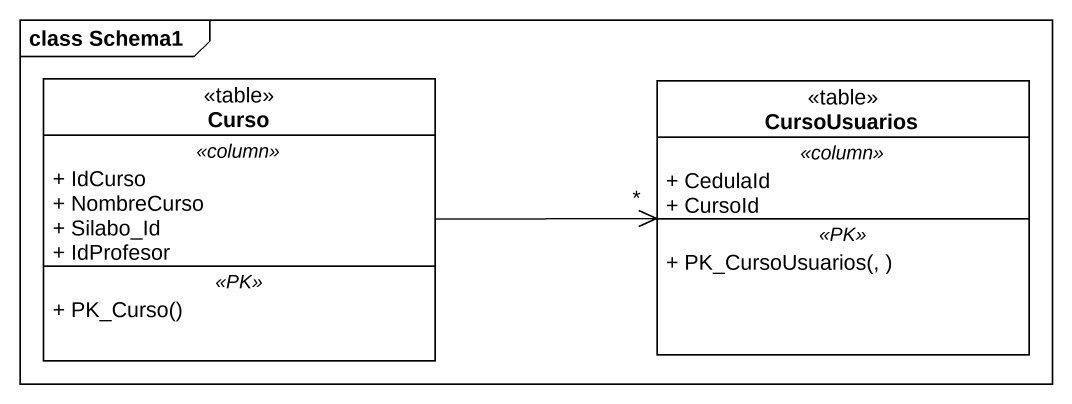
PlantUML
@startuml
mainframe class Schema1
hide circle
hide empty members
skinparam classAttributeIconSize 0
class Curso <<table>> {
  .. <<column>> ..
  + IdCurso
  + NombreCurso
  + Silabo_Id
  + IdProfesor
  .. <<PK>> ..
  + PK_Curso()
}
class CursoUsuarios <<table>> {
  .. <<column>> ..
  + CedulaId
  + CursoId
  .. <<PK>> ..
  + PK_CursoUsuarios(, )
}
Curso -right-> "*" CursoUsuarios
@enduml
